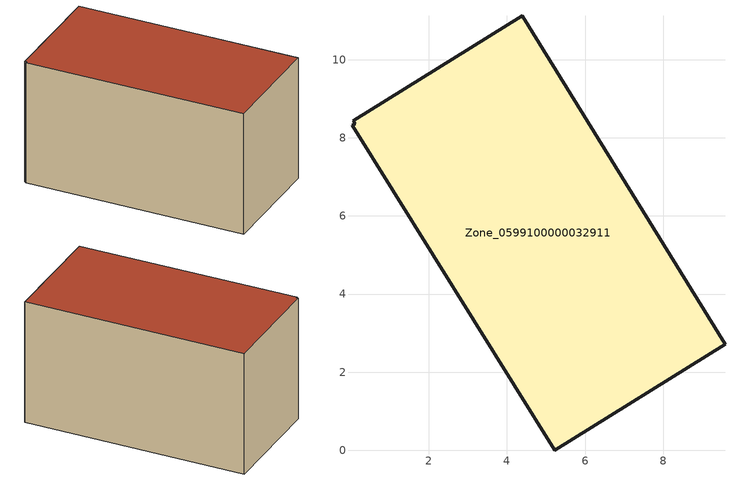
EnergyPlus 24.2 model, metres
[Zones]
Zone_0599100000032911
 floor ground (C_G): 5.22,0 0.05,8.32 0.12,8.36 0.07,8.44 4.39,11.12 9.58,2.71 z0
 wall outside (C_F): 9.58,2.71 4.39,11.12 0.07,8.44 0.12,8.36 0.05,8.32 5.22,0 9.58,2.71 z0:5.6
 roof outside (C_R): 0.05,8.32 5.22,0 9.58,2.71 4.39,11.12 0.07,8.44 0.12,8.36 z5.6
[BUILDING]
Pand.0599100000032911: North Axis=0; Terrain=City; Loads Convergence Tolerance Value=0.04; Temperature Convergence Tolerance Value=0.4; Solar Distribution=FullExterior; Maximum Number of Warmup Days=25; Minimum Number of Warmup Days=1
[Site:Location]
Rotterdam.The.Hague.AP_ZH_NLD Design_Conditions: Latitude=51.96; Longitude=4.45; Time Zone=1; Elevation=-4.5
[SITE:GROUNDTEMPERATURE:BUILDINGSURFACE]
18, 18, 18, 18, 18, 18, 18, 18, 18, 18, 18, 18
[MATERIAL] Thermal Absorptance=0.9; Solar Absorptance=0.7; Visible Absorptance=0.7
Name | Roughness | Thickness | Conductivity | Density | Specific Heat
G.TC.1975-1991 | MediumSmooth | 0.15 | 0.288461 | 540 | 1210
F.TC.1975-1991 | Rough | 0.3 | 0.230769 | 1920 | 840
R.TC.1975-1991 | MediumRough | 0.2 | 0.153846 | 1500 | 1000
[CONSTRUCTION]
C_G: G.TC.1975-1991
C_F: F.TC.1975-1991
C_R: R.TC.1975-1991
[ZONE]
Zone_0599100000032911: Type=1; Multiplier=1; Ceiling Height=Autocalculate; Volume=Autocalculate; Floor Area=autocalculate; Part of Total Floor Area=Yes
[ZONEINFILTRATION:DESIGNFLOWRATE]
Infil_Zone_0599100000032911: Zone or ZoneList or Space or SpaceList=Zone_0599100000032911; Schedule=AlwaysOn; Design Flow Rate Calculation Method=Flow/Area; Flow Rate per Floor Area=0.003; Constant Term Coefficient=1; Temperature Term Coefficient=0; Velocity Term Coefficient=0; Velocity Squared Term Coefficient=0
[HVACTEMPLATE:ZONE:IDEALLOADSAIRSYSTEM]
Zone_0599100000032911: Maximum Heating Supply Air Temperature=50; Minimum Cooling Supply Air Temperature=13; Maximum Heating Supply Air Humidity Ratio=0.0156; Minimum Cooling Supply Air Humidity Ratio=0.0077; Heating Limit=NoLimit; Cooling Limit=NoLimit; Dehumidification Control Type=ConstantSensibleHeatRatio; Cooling Sensible Heat Ratio=0.7; Dehumidification Setpoint=60; Humidification Control Type=None; Humidification Setpoint=30; Outdoor Air Method=None; Outdoor Air Flow Rate per Person=0.00944; Outdoor Air Flow Rate per Zone Floor Area=0; Outdoor Air Flow Rate per Zone=0; Demand Controlled Ventilation Type=None; Outdoor Air Economizer Type=NoEconomizer; Heat Recovery Type=None; Sensible Heat Recovery Effectiveness=0.7; Latent Heat Recovery Effectiveness=0.65
[ZONECONTROL:THERMOSTAT]
ThermostatControl_Zone_0599100000032911: Zone or ZoneList=Zone_0599100000032911; Control Type Schedule=DualSetpointControlType; Control 1=Thermostat_Zone_0599100000032911; Temperature Difference Between Cutout And Setpoint=0
[THERMOSTATSETPOINT:DUALSETPOINT]
Thermostat_Zone_0599100000032911: Heating Setpoint Temperature Schedule=HeatingSetpoint_Zone_0599100000032911; Cooling Setpoint Temperature Schedule=CoolingSetpoint_Zone_0599100000032911
[SCHEDULE:COMPACT]
HeatingSetpoint_Zone_0599100000032911: Through: 12/31, For: AllDays, Until: 24:00, 21
CoolingSetpoint_Zone_0599100000032911: Through: 12/31, For: AllDays, Until: 24:00, 24
DualSetpointControlType: Through: 12/31, For: AllDays, Until: 24:00, 4
AlwaysOn: Through: 12/31, For: AllDays, Until: 24:00, 1
